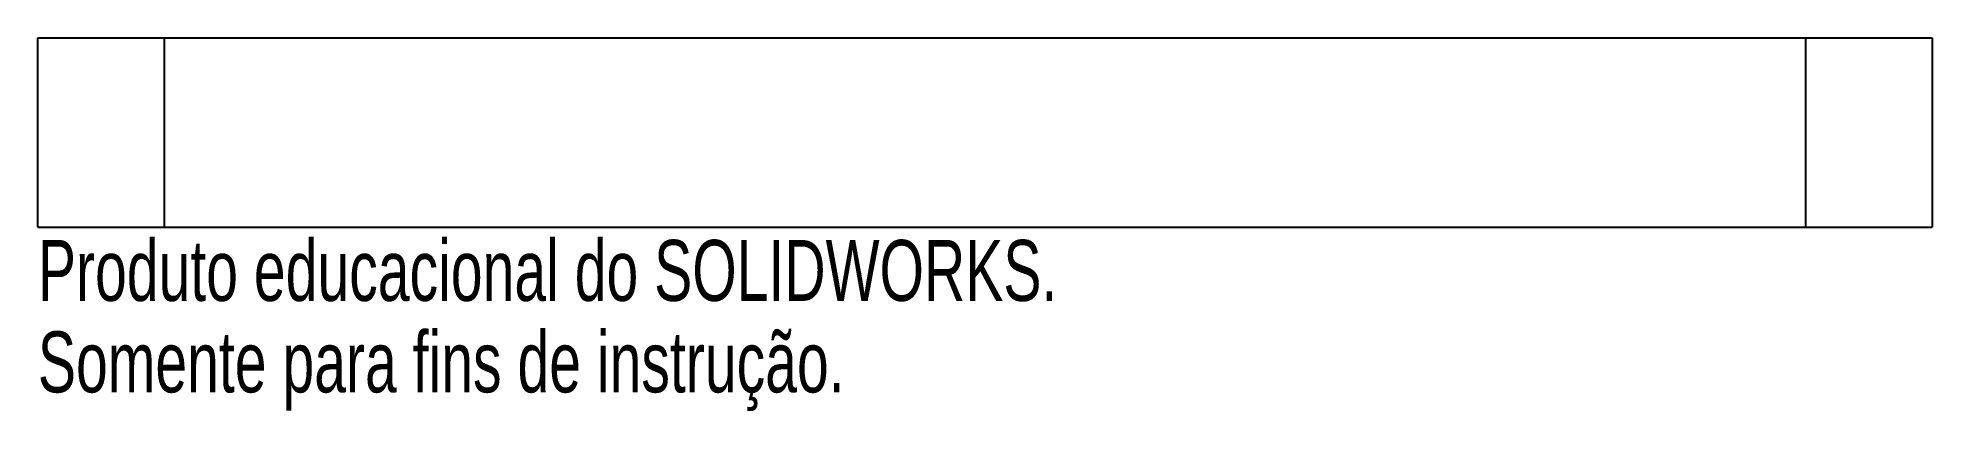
# Paper-space layout '_Esquerda' of a CAD drawing. Header units: millimetres. Extents: x -75 to 75, y -15 to 15.
import ezdxf

# ---------------------------------------------------------------- set-up
doc = ezdxf.new("R2010")
doc.units = ezdxf.units.MM
doc.styles.add('SLDTEXTSTYLE0', font='TXT', dxfattribs={"width": 0.7})

psp = doc.layouts.new('_Esquerda')

# ---------------------------------------------------------------- linework, layer by layer
at = {"color": 7, "linetype": 'Continuous', "lineweight": 25}
for p, q in [((-75, 0), (-75, 15)), ((-75, 15), (75, 15)), ((-65, 15), (-65, 0)), ((65, 0), (65, 15)), ((75, 15), (75, 0)), ((-75, 0), (75, 0))]:
    psp.add_line(p, q, dxfattribs=at)

# ---------------------------------------------------------------- texts
at = {"color": 7, "linetype": 'Continuous', "char_height": 4.8336, "attachment_point": 1, "style": 'SLDTEXTSTYLE0'}
for s, insert in [('Produto educacional do SOLIDWORKS.', (-75, -1.02)), ('Somente para fins de instrução.', (-75, -8.27))]:
    psp.add_mtext(s, dxfattribs=dict(at, insert=insert))

doc.saveas('drawing.dxf')
